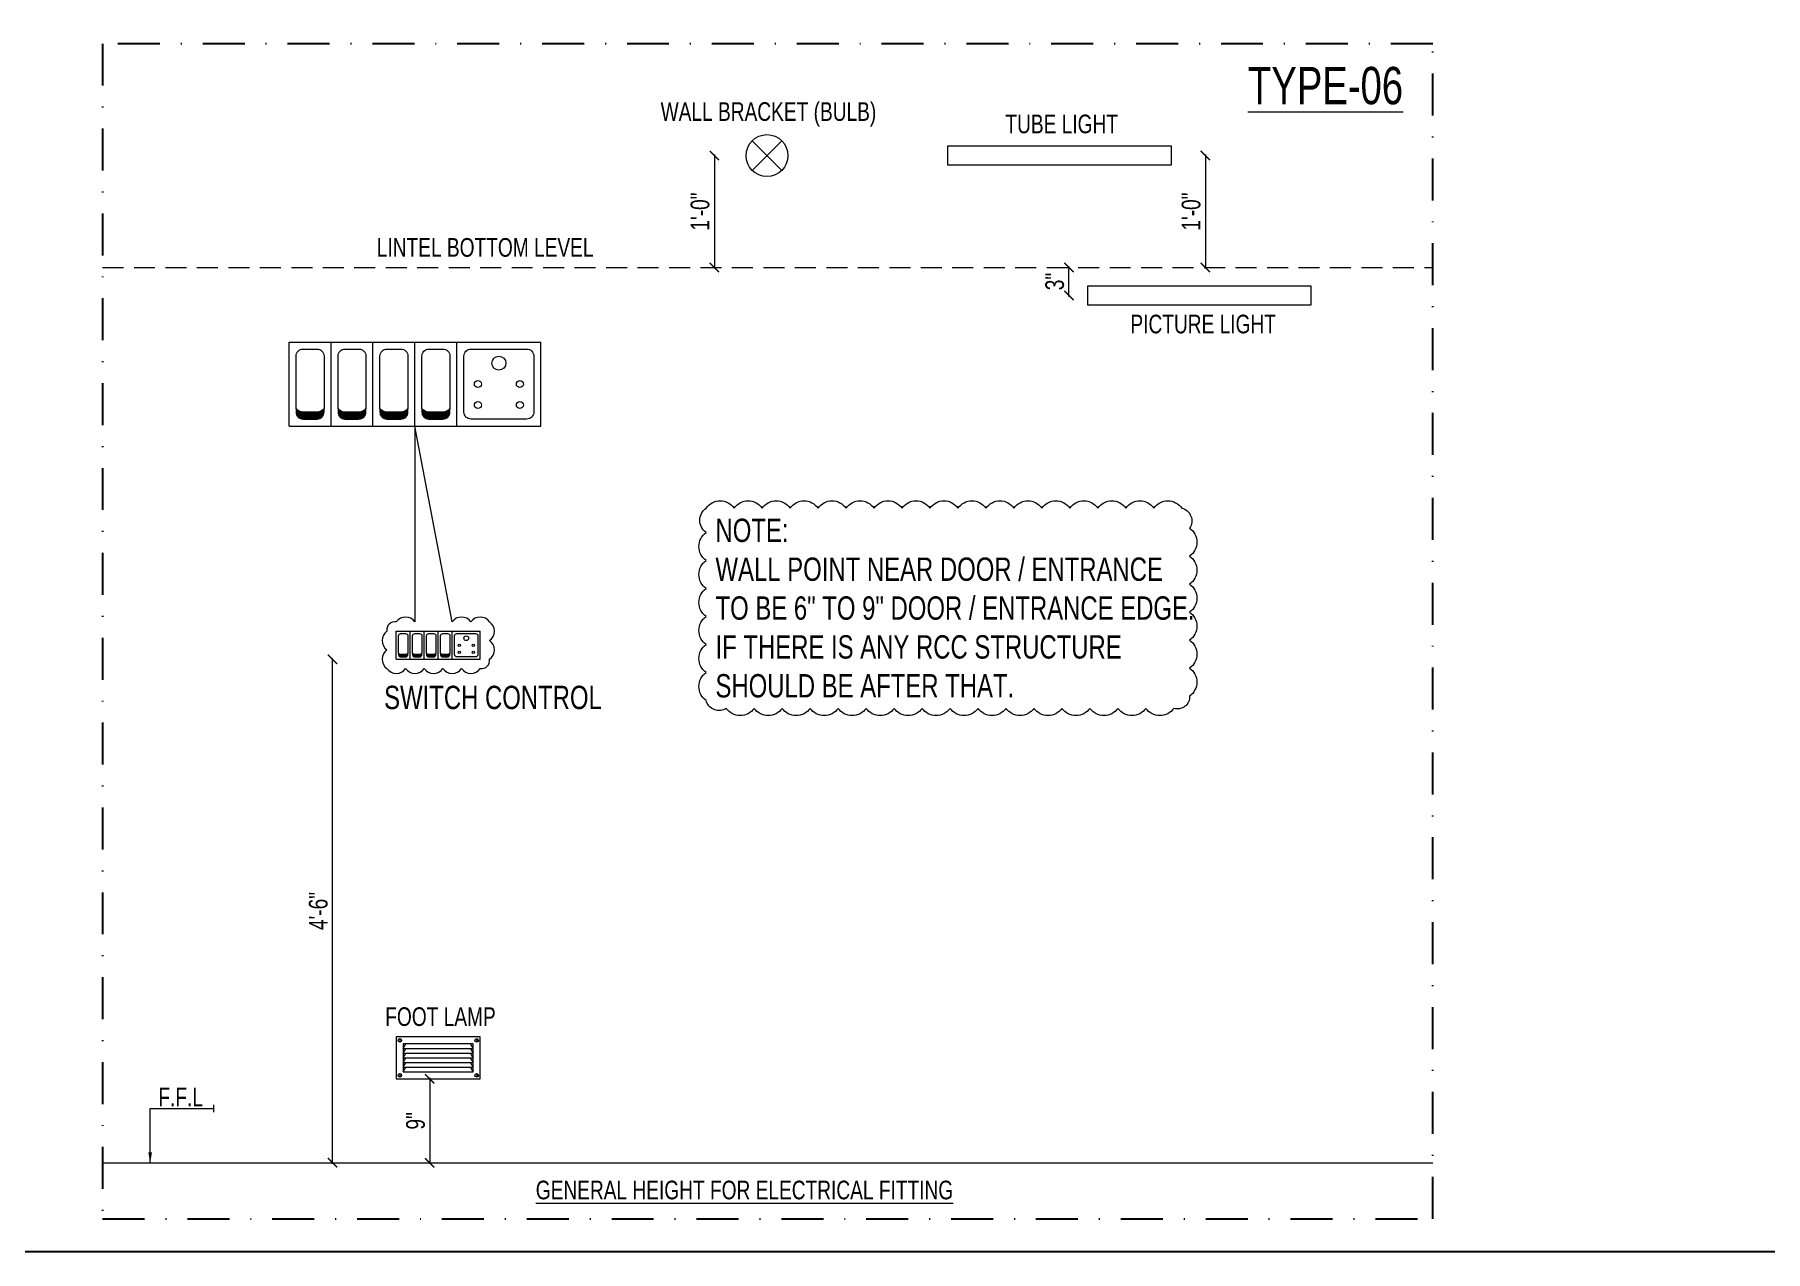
# Model space of a CAD drawing. Header units: inches. Extents: x 3365147 to 3374664, y 1380917 to 1384908.
# Drawn here: x 3371988.5 to 3372174.1, y 1384483 to 1384613.5 of the extents above; entities that cross this region are included whole.
import ezdxf

# ---------------------------------------------------------------- set-up
doc = ezdxf.new("R2010")
doc.units = ezdxf.units.IN
doc.header["$LTSCALE"] = 18
doc.header["$MEASUREMENT"] = 0
doc.header["$PDSIZE"] = -1
for name, pattern in [('CONTINOUS', [0]), ('DASHDOT2', [0.5, 0.25, -0.125, 0, -0.125]), ('HIDDEN', [0.375, 0.25, -0.125]), ('HIDDEN2', [0.1875, 0.125, -0.0625])]:
    doc.linetypes.add(name, pattern=pattern)
for name, color, linetype, lineweight in [('ELECTRICAL-DIM_BC', 20, 'Continuous', 9), ('ELECTRICAL-ROOF BEAM LINE_BC', 1, 'HIDDEN', 15), ('ELECTRICAL-WALL-POINTS HATCH_BC', 252, 'Continuous', 5), ('ELECTRICAL-WALL-POINTS-00_BC', 20, 'Continuous', 20), ('ELECTRICAL-WALL-POINTS-01_BC', 136, 'Continuous', 9), ('ELECTRICAL-WALL-POINTS-02_BC', 21, 'Continuous', 5), ('ELECTRICAL-WALL-TEXT-01__BC', 4, 'Continuous', 9), ('ELECTRICAL-WALL-TEXT-01_ARROW_BC', 8, 'Continuous', 13), ('FLOOR FINISHED LEVEL_BC', 1, 'Continuous', 20), ('LINTEL-00_BC', 41, 'HIDDEN2', 13), ('PART PLAN_BC', 2, 'DASHDOT2', 25), ('REVISION CLOUD-00_BC', 4, 'CONTINOUS', 18), ('TITLE TEXT-01_BC', 1, 'Continuous', 20), ('TITLE TEXT-03_BC', 4, 'Continuous', 15)]:
    doc.layers.add(name, color=color, linetype=linetype, lineweight=lineweight)
doc.styles.add('BC-TEXT_GENERAL', font='swisscl.ttf')
doc.styles.add('DIM_BC', font='swisscl.ttf')
doc.styles.add('WD Room text', font='swisscl.ttf')
doc.dimstyles.new('DIM_BC', dxfattribs={"dimtxt": 4, "dimasz": 2, "dimexe": 4.5, "dimexo": 0, "dimgap": 1, "dimtad": 1, "dimdec": 4, "dimzin": 3, "dimdsep": 46, "dimlunit": 4, "dimtxsty": 'DIM_BC', "dimblk": 'ARCHTICK', "dimcen": 0.0625, "dimdle": 0.25, "dimse1": 1, "dimse2": 1, "dimclrd": 7, "dimclre": 4, "dimclrt": 256, "dimadec": 0, "dimazin": 0, "dimtfac": 0.5, "dimtdec": 4, "dimtix": 1, "dimtofl": 0, "dimtmove": 2, "dimatfit": 2, "dimfxl": 0, "dimfrac": 1, "dimtolj": 1, "dimtzin": 1, "dimlwd": -1, "dimarcsym": 0})
doc.dimstyles.new("Working 10'", dxfattribs={"dimscale": 0.8, "dimtxt": 10, "dimasz": 4.5, "dimexe": 2.5, "dimexo": 3, "dimgap": 1.25, "dimtad": 1, "dimdec": 3, "dimzin": 3, "dimdsep": 46, "dimlunit": 4, "dimtxsty": 'WD Room text', "dimblk": 'ARCHTICK', "dimcen": 0, "dimclrd": 256, "dimclre": 1, "dimadec": 0, "dimazin": 0, "dimtfac": 0.6, "dimtdec": 3, "dimtix": 1, "dimtmove": 2, "dimatfit": 3, "dimfxl": 0, "dimfrac": 1, "dimtolj": 1, "dimtzin": 3, "dimlwd": -1, "dimlwe": -1, "dimarcsym": 0})

# ---------------------------------------------------------------- blocks, each defined once
blk = doc.blocks.new('ARCHTICK')
at = {"color": 0, "const_width": 0.15}
blk.add_lwpolyline([(-0.5, -0.5), (0.5, 0.5)], dxfattribs=at)
blk = doc.blocks.new('*D1166')
at = {"layer": 'Defpoints', "color": 0, "transparency": 16777216}
for p in [(3372020.43, 1384546.49), (3372031.77, 1384546.49), (3372031.77, 1384492.49)]:
    blk.add_point(p, dxfattribs=at)
at = {"layer": 'ELECTRICAL-DIM_BC', "color": 7, "transparency": 16777216}
blk.add_line((3372020.43, 1384492.37), (3372020.43, 1384546.62), dxfattribs=at)
for p, rotation in [((3372020.43, 1384546.49), 90), ((3372020.43, 1384492.49), 270)]:
    blk.add_blockref('ARCHTICK', p, dxfattribs=dict(at, rotation=rotation))
at = {"layer": 'ELECTRICAL-DIM_BC', "transparency": 16777216, "insert": (3372018.91, 1384519.49), "char_height": 2, "attachment_point": 5, "rotation": 90, "style": 'DIM_BC'}
blk.add_mtext('\\A1;4\'-6"', dxfattribs=at)
blk = doc.blocks.new('_ArchTick')
at = {"color": 0, "linetype": 'ByBlock', "const_width": 0.15}
blk.add_lwpolyline([(-0.5, -0.5), (0.5, 0.5)], dxfattribs=at)
blk = doc.blocks.new('SWITCH BOX_BC')
at = {"layer": 'ELECTRICAL-WALL-POINTS HATCH_BC'}
h = blk.add_hatch(dxfattribs=at)
h.set_pattern_fill('ANSI31', color=256, scale=0.25, angle=45, style=0)
h.set_pattern_definition([(90, (-3.75, 0), (-0.03125, 0), [])])
edge = h.paths.add_edge_path()
edge.add_arc((-3.995, 0.823), 0.323, 217.80449, 269.06541)
edge.add_line((-4, 0.5), (-3.5, 0.5))
edge.add_arc((-3.505, 0.823), 0.323, 270.93459, 322.19551)
edge.add_line((-3.25, 0.625), (-3.25, 0.5))
edge.add_arc((-3.5, 0.5), 0.25, 270, 360, ccw=False)
edge.add_line((-3.5, 0.25), (-4, 0.25))
edge.add_arc((-4, 0.5), 0.25, 180, 270, ccw=False)
edge.add_line((-4.25, 0.5), (-4.25, 0.625))
h = blk.add_hatch(dxfattribs=at)
h.set_pattern_fill('ANSI31', color=256, scale=0.25, angle=45, style=0)
h.set_pattern_definition([(90, (-2.25, 0), (-0.03125, 0), [])])
edge = h.paths.add_edge_path()
edge.add_arc((-2.495, 0.823), 0.323, 217.80449, 269.06541)
edge.add_line((-2.5, 0.5), (-2, 0.5))
edge.add_arc((-2.005, 0.823), 0.323, 270.93459, 322.19551)
edge.add_line((-1.75, 0.625), (-1.75, 0.5))
edge.add_arc((-2, 0.5), 0.25, 270, 360, ccw=False)
edge.add_line((-2, 0.25), (-2.5, 0.25))
edge.add_arc((-2.5, 0.5), 0.25, 180, 270, ccw=False)
edge.add_line((-2.75, 0.5), (-2.75, 0.625))
h = blk.add_hatch(dxfattribs=at)
h.set_pattern_fill('ANSI31', color=256, scale=0.25, angle=45, style=0)
h.set_pattern_definition([(90, (-0.75, 0), (-0.03125, 0), [])])
edge = h.paths.add_edge_path()
edge.add_arc((-0.995, 0.823), 0.323, 217.80449, 269.06541)
edge.add_line((-1, 0.5), (-0.5, 0.5))
edge.add_arc((-0.505, 0.823), 0.323, 270.93459, 322.19551)
edge.add_line((-0.25, 0.625), (-0.25, 0.5))
edge.add_arc((-0.5, 0.5), 0.25, 270, 360, ccw=False)
edge.add_line((-0.5, 0.25), (-1, 0.25))
edge.add_arc((-1, 0.5), 0.25, 180, 270, ccw=False)
edge.add_line((-1.25, 0.5), (-1.25, 0.625))
h = blk.add_hatch(dxfattribs=at)
h.set_pattern_fill('ANSI31', color=256, scale=0.25, angle=45, style=0)
h.set_pattern_definition([(90, (0.75, 0), (-0.03125, 0), [])])
edge = h.paths.add_edge_path()
edge.add_arc((0.505, 0.823), 0.323, 217.80449, 269.06541)
edge.add_line((0.5, 0.5), (1, 0.5))
edge.add_arc((0.995, 0.823), 0.323, 270.93459, 322.19551)
edge.add_line((1.25, 0.625), (1.25, 0.5))
edge.add_arc((1, 0.5), 0.25, 270, 360, ccw=False)
edge.add_line((1, 0.25), (0.5, 0.25))
edge.add_arc((0.5, 0.5), 0.25, 180, 270, ccw=False)
edge.add_line((0.25, 0.5), (0.25, 0.625))
for p, q in [((-4.5, 3), (4.5, 3)), ((-4.5, 0), (-4.5, 3)), ((-3, 0), (-3, 3)), ((-1.5, 0), (-1.5, 3)), ((0, 0), (0, 3)), ((1.5, 0), (1.5, 3)), ((4.5, 0), (4.5, 3)), ((-4.5, 0), (4.5, 0))]:
    blk.add_line(p, q)
for points in [[(-4.25, 2.5, -0.414214), (-4, 2.75), (-3.5, 2.75, -0.414214), (-3.25, 2.5), (-3.25, 0.625, -0.227474), (-3.5, 0.5), (-4, 0.5, -0.227474), (-4.25, 0.625)], [(-2.75, 2.5, -0.414214), (-2.5, 2.75), (-2, 2.75, -0.414214), (-1.75, 2.5), (-1.75, 0.625, -0.227474), (-2, 0.5), (-2.5, 0.5, -0.227474), (-2.75, 0.625)], [(-1.25, 2.5, -0.414214), (-1, 2.75), (-0.5, 2.75, -0.414214), (-0.25, 2.5), (-0.25, 0.625, -0.227474), (-0.5, 0.5), (-1, 0.5, -0.227474), (-1.25, 0.625)], [(0.25, 2.5, -0.414214), (0.5, 2.75), (1, 2.75, -0.414214), (1.25, 2.5), (1.25, 0.625, -0.227474), (1, 0.5), (0.5, 0.5, -0.227474), (0.25, 0.625)], [(1.75, 2.5, -0.414214), (2, 2.75), (4, 2.75, -0.414214), (4.25, 2.5), (4.25, 0.5, -0.414214), (4, 0.25), (2, 0.25, -0.414214), (1.75, 0.5)]]:
    blk.add_lwpolyline(points, format="xyb", close=True)
for points in [[(-4.25, 0.625), (-4.25, 0.5, 0.414214), (-4, 0.25), (-3.5, 0.25, 0.414214), (-3.25, 0.5), (-3.25, 0.625)], [(-2.75, 0.625), (-2.75, 0.5, 0.414214), (-2.5, 0.25), (-2, 0.25, 0.414214), (-1.75, 0.5), (-1.75, 0.625)], [(-1.25, 0.625), (-1.25, 0.5, 0.414214), (-1, 0.25), (-0.5, 0.25, 0.414214), (-0.25, 0.5), (-0.25, 0.625)], [(0.25, 0.625), (0.25, 0.5, 0.414214), (0.5, 0.25), (1, 0.25, 0.414214), (1.25, 0.5), (1.25, 0.625)]]:
    blk.add_lwpolyline(points, format="xyb")
at = {"layer": 'ELECTRICAL-WALL-POINTS-01_BC'}
for centre, radius in [((3.002, 2.248), 0.25), ((2.25, 1.5), 0.125), ((3.75, 1.5), 0.125), ((2.25, 0.75), 0.125), ((3.75, 0.75), 0.125)]:
    blk.add_circle(centre, radius, dxfattribs=at)
blk = doc.blocks.new('*D1167')
at = {"layer": 'Defpoints', "color": 0, "transparency": 16777216}
for p in [(3372036.27, 1384501.49), (3372030.86, 1384492.49), (3372036.27, 1384492.49)]:
    blk.add_point(p, dxfattribs=at)
at = {"layer": 'ELECTRICAL-DIM_BC', "color": 7, "transparency": 16777216}
blk.add_line((3372030.86, 1384501.62), (3372030.86, 1384492.37), dxfattribs=at)
for p, rotation in [((3372030.86, 1384501.49), 90), ((3372030.86, 1384492.49), 270)]:
    blk.add_blockref('ARCHTICK', p, dxfattribs=dict(at, rotation=rotation))
at = {"layer": 'ELECTRICAL-DIM_BC', "transparency": 16777216, "insert": (3372029.34, 1384496.99), "char_height": 2, "attachment_point": 5, "rotation": 90, "style": 'DIM_BC'}
blk.add_mtext('\\A1;9"', dxfattribs=at)
blk = doc.blocks.new('*D1168')
at = {"layer": 'Defpoints', "color": 0, "transparency": 16777216}
for p in [(3372067.02, 1384600.49), (3372061.38, 1384588.49), (3372067.02, 1384588.49)]:
    blk.add_point(p, dxfattribs=at)
at = {"layer": 'ELECTRICAL-DIM_BC', "color": 7, "transparency": 16777216}
blk.add_line((3372061.38, 1384600.62), (3372061.38, 1384588.37), dxfattribs=at)
for p, rotation in [((3372061.38, 1384600.49), 90), ((3372061.38, 1384588.49), 270)]:
    blk.add_blockref('ARCHTICK', p, dxfattribs=dict(at, rotation=rotation))
at = {"layer": 'ELECTRICAL-DIM_BC', "transparency": 16777216, "insert": (3372059.85, 1384594.49), "char_height": 2, "attachment_point": 5, "rotation": 90, "style": 'DIM_BC'}
blk.add_mtext('\\A1;1\'-0"', dxfattribs=at)
blk = doc.blocks.new('*D1169')
at = {"layer": 'Defpoints', "color": 0, "transparency": 16777216}
for p in [(3372110.38, 1384600.49), (3372110.38, 1384588.49), (3372114.03, 1384588.49)]:
    blk.add_point(p, dxfattribs=at)
at = {"layer": 'ELECTRICAL-DIM_BC', "color": 7, "transparency": 16777216}
blk.add_line((3372114.03, 1384600.62), (3372114.03, 1384588.37), dxfattribs=at)
for p, rotation in [((3372114.03, 1384600.49), 90), ((3372114.03, 1384588.49), 270)]:
    blk.add_blockref('ARCHTICK', p, dxfattribs=dict(at, rotation=rotation))
at = {"layer": 'ELECTRICAL-DIM_BC', "transparency": 16777216, "insert": (3372112.51, 1384594.49), "char_height": 2, "attachment_point": 5, "rotation": 90, "style": 'DIM_BC'}
blk.add_mtext('\\A1;1\'-0"', dxfattribs=at)
blk = doc.blocks.new('A$C0EA349BC')
at = {"layer": 'Defpoints', "transparency": 33554687}
blk.add_lwpolyline([(0, 0), (14.8819, 0), (14.8819, 10.196), (0, 10.196)], close=True, dxfattribs=at)
blk = doc.blocks.new('*D1186')
at = {"layer": 'Defpoints', "color": 0, "transparency": 16777216}
for p in [(3372099.4, 1384588.49), (3372101.38, 1384588.49), (3372101.38, 1384585.49)]:
    blk.add_point(p, dxfattribs=at)
at = {"layer": 'ELECTRICAL-DIM_BC', "color": 7, "transparency": 16777216}
blk.add_line((3372099.4, 1384585.37), (3372099.4, 1384588.62), dxfattribs=at)
for p, rotation in [((3372099.4, 1384588.49), 90), ((3372099.4, 1384585.49), 270)]:
    blk.add_blockref('ARCHTICK', p, dxfattribs=dict(at, rotation=rotation))
at = {"layer": 'ELECTRICAL-DIM_BC', "transparency": 16777216, "insert": (3372097.88, 1384586.99), "char_height": 2, "attachment_point": 5, "rotation": 90, "style": 'DIM_BC'}
blk.add_mtext('\\A1;3"', dxfattribs=at)

msp = doc.modelspace()

# ---------------------------------------------------------------- linework, layer by layer
at = {"layer": 'ELECTRICAL-WALL-POINTS-00_BC', "transparency": 33554687}
for p, q in [((3372065.43201, 1384598.90217), (3372068.61399, 1384602.08415)), ((3372068.61399, 1384598.90217), (3372065.43201, 1384602.08415))]:
    msp.add_line(p, q, dxfattribs=at)
for points in [[(3372086.38349, 1384601.49316), (3372086.38349, 1384599.49316), (3372110.38349, 1384599.49316), (3372110.38349, 1384601.49316)], [(3372101.38349, 1384586.49316), (3372101.38349, 1384584.49316), (3372125.38349, 1384584.49316), (3372125.38349, 1384586.49316)], [(3372027.26901, 1384501.49316), (3372036.26901, 1384501.49316), (3372036.26901, 1384505.99316), (3372027.26901, 1384505.99316)], [(3372028.01901, 1384502.24316), (3372035.51901, 1384502.24316), (3372035.51901, 1384505.24316), (3372028.01901, 1384505.24316)]]:
    msp.add_lwpolyline(points, close=True, dxfattribs=at)
msp.add_circle((3372067.023, 1384600.49316), 2.25, dxfattribs=at)
at = {"layer": 'ELECTRICAL-WALL-POINTS-01_BC', "transparency": 33554687}
for p, q in [((3372027.64401, 1384505.80566), (3372027.64401, 1384505.43066)), ((3372035.89401, 1384505.80566), (3372035.89401, 1384505.43066)), ((3372027.64401, 1384502.05566), (3372027.64401, 1384501.68066)), ((3372035.89401, 1384502.05566), (3372035.89401, 1384501.68066))]:
    msp.add_line(p, q, dxfattribs=at)
for centre in [(3372027.64401, 1384505.61816), (3372035.89401, 1384505.61816), (3372027.64401, 1384501.86816), (3372035.89401, 1384501.86816)]:
    msp.add_circle(centre, 0.1875, dxfattribs=at)
at = {"layer": 'ELECTRICAL-WALL-POINTS-02_BC', "transparency": 33554687}
for p, q in [((3372028.01901, 1384504.74316), (3372028.30768, 1384505.24316)), ((3372028.01901, 1384504.74316), (3372035.51901, 1384504.74316)), ((3372028.01901, 1384504.24316), (3372028.30768, 1384504.74316)), ((3372028.01901, 1384504.24316), (3372035.51901, 1384504.24316)), ((3372028.01901, 1384503.74316), (3372028.30768, 1384504.24316)), ((3372028.01901, 1384503.74316), (3372035.51901, 1384503.74316)), ((3372028.01901, 1384503.24316), (3372028.30768, 1384503.74316)), ((3372035.51901, 1384504.74316), (3372035.23033, 1384505.24316)), ((3372035.51901, 1384504.24316), (3372035.23033, 1384504.74316)), ((3372035.51901, 1384503.74316), (3372035.23033, 1384504.24316)), ((3372035.51901, 1384503.24316), (3372035.23033, 1384503.74316)), ((3372028.01901, 1384503.24316), (3372035.51901, 1384503.24316)), ((3372028.01901, 1384502.74316), (3372028.30768, 1384503.24316)), ((3372028.01901, 1384502.74316), (3372035.51901, 1384502.74316)), ((3372028.01901, 1384502.24316), (3372028.30768, 1384502.74316)), ((3372035.51901, 1384502.74316), (3372035.23033, 1384503.24316)), ((3372035.51901, 1384502.24316), (3372035.23033, 1384502.74316))]:
    msp.add_line(p, q, dxfattribs=at)
at = {"layer": 'ELECTRICAL-WALL-TEXT-01__BC', "ltscale": 20, "transparency": 33554687}
msp.add_lwpolyline([(3372060.50069, 1384562.69521, -0.52056705), (3372063.50069, 1384562.69521, -0.52056705), (3372066.50069, 1384562.69521, -0.52056705), (3372069.50069, 1384562.69521, -0.52056705), (3372072.50069, 1384562.69521, -0.52056705), (3372075.50069, 1384562.69521, -0.52056705), (3372078.50069, 1384562.69521, -0.52056705), (3372081.50069, 1384562.69521, -0.52056705), (3372084.50069, 1384562.69521, -0.52056705), (3372087.50069, 1384562.69521, -0.52056705), (3372090.50069, 1384562.69521, -0.52056705), (3372093.50069, 1384562.69521, -0.52056705), (3372096.50069, 1384562.69521, -0.52056705), (3372099.50069, 1384562.69521, -0.52056705), (3372102.50069, 1384562.69521, -0.52056705), (3372105.50069, 1384562.69521, -0.52056705), (3372108.50069, 1384562.69521, -0.52056705), (3372111.50069, 1384562.69521, -0.52056705), (3372112.34177, 1384560.5363, -0.52056705), (3372112.34177, 1384557.5363, -0.52056705), (3372112.34177, 1384554.5363, -0.52056705), (3372112.34177, 1384551.5363, -0.52056705), (3372112.34177, 1384548.5363, -0.52056705), (3372112.34177, 1384545.5363, -0.52056705), (3372112.34177, 1384542.5363, -0.52056705), (3372110.65425, 1384541.22383, -0.52056705), (3372107.65425, 1384541.22383, -0.52056705), (3372104.65425, 1384541.22383, -0.52056705), (3372101.65425, 1384541.22383, -0.52056705), (3372098.65425, 1384541.22383, -0.52056705), (3372095.65425, 1384541.22383, -0.52056705), (3372092.65425, 1384541.22383, -0.52056705), (3372089.65425, 1384541.22383, -0.52056705), (3372086.65425, 1384541.22383, -0.52056705), (3372083.65425, 1384541.22383, -0.52056705), (3372080.65425, 1384541.22383, -0.52056705), (3372077.65425, 1384541.22383, -0.52056705), (3372074.65425, 1384541.22383, -0.52056705), (3372071.65425, 1384541.22383, -0.52056705), (3372068.65425, 1384541.22383, -0.52056705), (3372065.65425, 1384541.22383, -0.52056705), (3372062.65425, 1384541.22383, -0.52056705), (3372060.50069, 1384542.07026, -0.52056705), (3372060.50069, 1384545.07026, -0.52056705), (3372060.50069, 1384548.07026, -0.52056705), (3372060.50069, 1384551.07026, -0.52056705), (3372060.50069, 1384554.07026, -0.52056705), (3372060.50069, 1384557.07026, -0.52056705), (3372060.50069, 1384560.07026, -0.52056705)], format="xyb", close=True, dxfattribs=at)
at = {"layer": 'ELECTRICAL-WALL-TEXT-01_ARROW_BC', "transparency": 33554687}
msp.add_line((3372007.71062, 1384497.93817), (3372007.71062, 1384498.70008), dxfattribs=at)
at = {"layer": 'FLOOR FINISHED LEVEL_BC', "transparency": 33554687}
msp.add_line((3371995.76901, 1384492.49316), (3372138.41145, 1384492.49316), dxfattribs=at)
at = {"layer": 'LINTEL-00_BC', "transparency": 33554687}
msp.add_line((3371995.76901, 1384588.49316), (3372138.41145, 1384588.49316), dxfattribs=at)
at = {"layer": 'PART PLAN_BC', "transparency": 33554687}
msp.add_lwpolyline([(3372138.41145, 1384612.49316), (3371995.76901, 1384612.49316), (3371995.76901, 1384486.49316), (3372138.41145, 1384486.49316)], close=True, dxfattribs=at)
at = {"layer": 'REVISION CLOUD-00_BC', "transparency": 33554687}
msp.add_lwpolyline([(3372029.26937, 1384550.49316, 0.52056705), (3372027.2694, 1384550.49316, 0.52056705), (3372026.26901, 1384549.49358, 0.52056705), (3372026.26901, 1384547.49361, 0.52056705), (3372026.26901, 1384545.49316, 0.52056705), (3372028.26898, 1384545.49316, 0.52056705), (3372030.26895, 1384545.49316, 0.52056705), (3372032.26892, 1384545.49316, 0.52056705), (3372034.26889, 1384545.49316, 0.52056705), (3372036.26886, 1384545.49316, 0.52056705), (3372037.26901, 1384546.49298, 0.52056705), (3372037.26901, 1384548.49295, 0.52056705), (3372037.26901, 1384550.49292, 0.52056705), (3372035.26928, 1384550.49316, 0.52056705), (3372033.26931, 1384550.49316), (3372029.26937, 1384571.49316)], format="xyb", close=True, dxfattribs=at)

# ---------------------------------------------------------------- block references
at = {"layer": 'ELECTRICAL-ROOF BEAM LINE_BC', "transparency": 33554687, "xscale": 24, "yscale": 24, "zscale": 24}
msp.add_blockref('A$C0EA349BC', (3371827.70527, 1384482.99316), dxfattribs=at)
at = {"layer": 'ELECTRICAL-WALL-POINTS-00_BC', "transparency": 33554687, "xscale": 3, "yscale": 3, "zscale": 3}
msp.add_blockref('SWITCH BOX_BC', (3372029.26937, 1384571.49316), dxfattribs=at)
at = {"layer": 'ELECTRICAL-WALL-POINTS-00_BC', "transparency": 33554687}
msp.add_blockref('SWITCH BOX_BC', (3372031.76901, 1384546.49316), dxfattribs=at)

# ---------------------------------------------------------------- texts
at = {"layer": 'ELECTRICAL-WALL-TEXT-01__BC', "ltscale": 20, "transparency": 33554687, "attachment_point": 4}
for s, insert, char_height, style in [('\\A1;\\pi-11.40367;WALL BRACKET (BULB) ', (3372067.023, 1384604.91412), 2, 'DIM_BC'), ('\\A1;\\pi-5.79751;TUBE LIGHT', (3372098.38349, 1384603.87348), 2, 'DIM_BC'), ('\\A1;LINTEL BOTTOM LEVEL ', (3372025.1785, 1384590.63511), 2, 'DIM_BC'), ('\\A1;\\pi-7.38729;PICTURE LIGHT', (3372113.38349, 1384582.41856), 2, 'BC-TEXT_GENERAL'), ('\\A1;NOTE:\\PWALL POINT NEAR DOOR / ENTRANCE\\PTO BE 6" TO 9" DOOR / ENTRANCE EDGE.\\PIF THERE IS ANY RCC STRUCTURE\\PSHOULD BE AFTER THAT.', (3372061.50069, 1384551.95952), 2.5, 'DIM_BC'), ('\\A1;SWITCH CONTROL', (3372025.96637, 1384542.37514), 2.5, 'DIM_BC'), ('\\A1;\\pi-5.68349;FOOT LAMP', (3372031.76901, 1384508.15114), 2, 'DIM_BC'), ('\\A1;F.F.L', (3372001.75278, 1384499.54005), 2, 'DIM_BC')]:
    msp.add_mtext(s, dxfattribs=dict(at, insert=insert, char_height=char_height, style=style))
at = {"layer": 'TITLE TEXT-01_BC', "ltscale": 20, "transparency": 33554687, "insert": (3372042.22557, 1384489.56105), "char_height": 2, "attachment_point": 4, "style": 'BC-TEXT_GENERAL'}
msp.add_mtext('{\\LGENERAL HEIGHT FOR ELECTRICAL FITTING}', dxfattribs=at)
at = {"layer": 'TITLE TEXT-03_BC', "ltscale": 20, "transparency": 33554687, "insert": (3372118.59929, 1384607.97312), "char_height": 4, "attachment_point": 4, "style": 'BC-TEXT_GENERAL'}
msp.add_mtext('{\\LTYPE-06}', dxfattribs=at)

# ---------------------------------------------------------------- dimensions: what is measured, and where the dimension line sits
at = {"layer": 'ELECTRICAL-DIM_BC', "transparency": 33554687}
for base, p1, p2, picture, middle in [((3372061.37607, 1384588.49316), (3372067.023, 1384600.49316), (3372067.023, 1384588.49316), '*D1168', (3372059.85182, 1384594.49316)), ((3372114.03043, 1384588.49316), (3372110.38349, 1384600.49316), (3372110.38349, 1384588.49316), '*D1169', (3372112.50618, 1384594.49316)), ((3372099.40488, 1384588.49316), (3372101.38349, 1384585.49316), (3372101.38349, 1384588.49316), '*D1186', (3372097.88063, 1384586.99316)), ((3372020.42967, 1384546.49316), (3372031.76901, 1384492.49316), (3372031.76901, 1384546.49316), '*D1166', (3372018.90542, 1384519.49316)), ((3372030.85976, 1384492.49316), (3372036.26901, 1384501.49316), (3372036.26901, 1384492.49316), '*D1167', (3372029.33682, 1384496.99316))]:
    dim = msp.add_linear_dim(base=base, p1=p1, p2=p2, angle=90, dimstyle='DIM_BC', override={"dimscale": 0.5, "dimpost": '\\X'}, dxfattribs=at)
    dim.commit()
    dim.dimension.update_dxf_attribs({"geometry": picture, "text_midpoint": middle})

# ---------------------------------------------------------------- leaders
at = {"layer": 'ELECTRICAL-WALL-TEXT-01_ARROW_BC', "transparency": 33554687}
msp.add_leader([(3372000.87624, 1384492.42489), (3372000.87624, 1384498.31913), (3372007.71062, 1384498.31913)], dimstyle="Working 10'", override={"dimasz": 1.5, "dimtad": 0, "dimclrd": 256, "dimfxl": 0}, dxfattribs=at)

doc.saveas('drawing.dxf')
